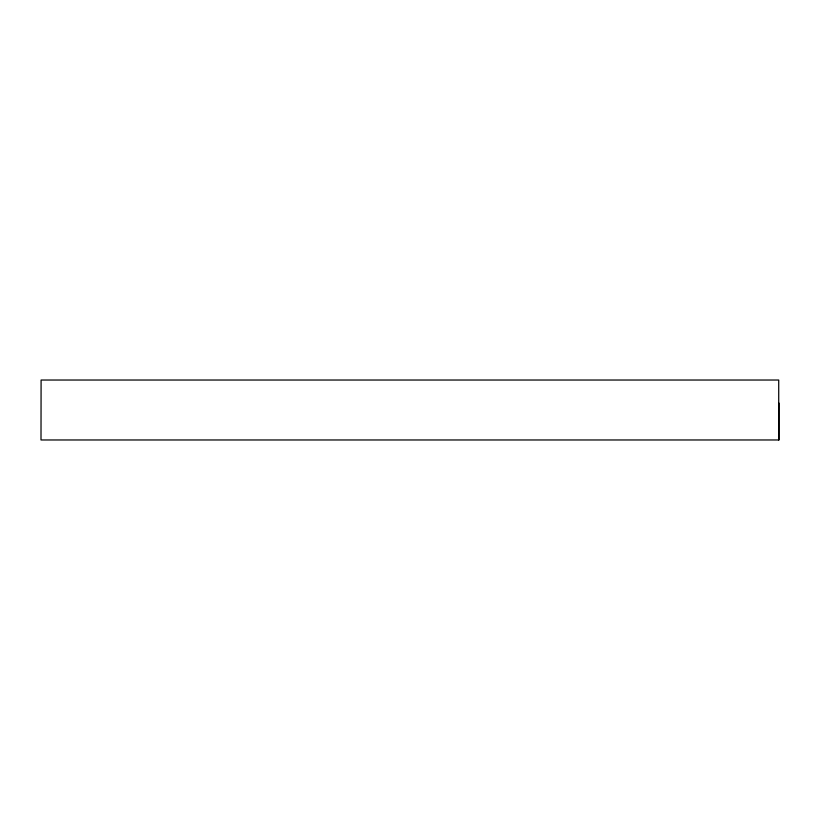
<?xml version="1.0" encoding="UTF-8"?>
<svg xmlns="http://www.w3.org/2000/svg" width="820" height="820" viewBox="0 0 820 820"><rect width="100%" height="100%" fill="white"/><g stroke="black" fill="none" stroke-linecap="round" stroke-linejoin="round"><path stroke-width="1.23" d="M779 403.081L779 439.971L41 439.971L41.092 380.029L778.723 380.029L778.723 439.971"/></g></svg>
